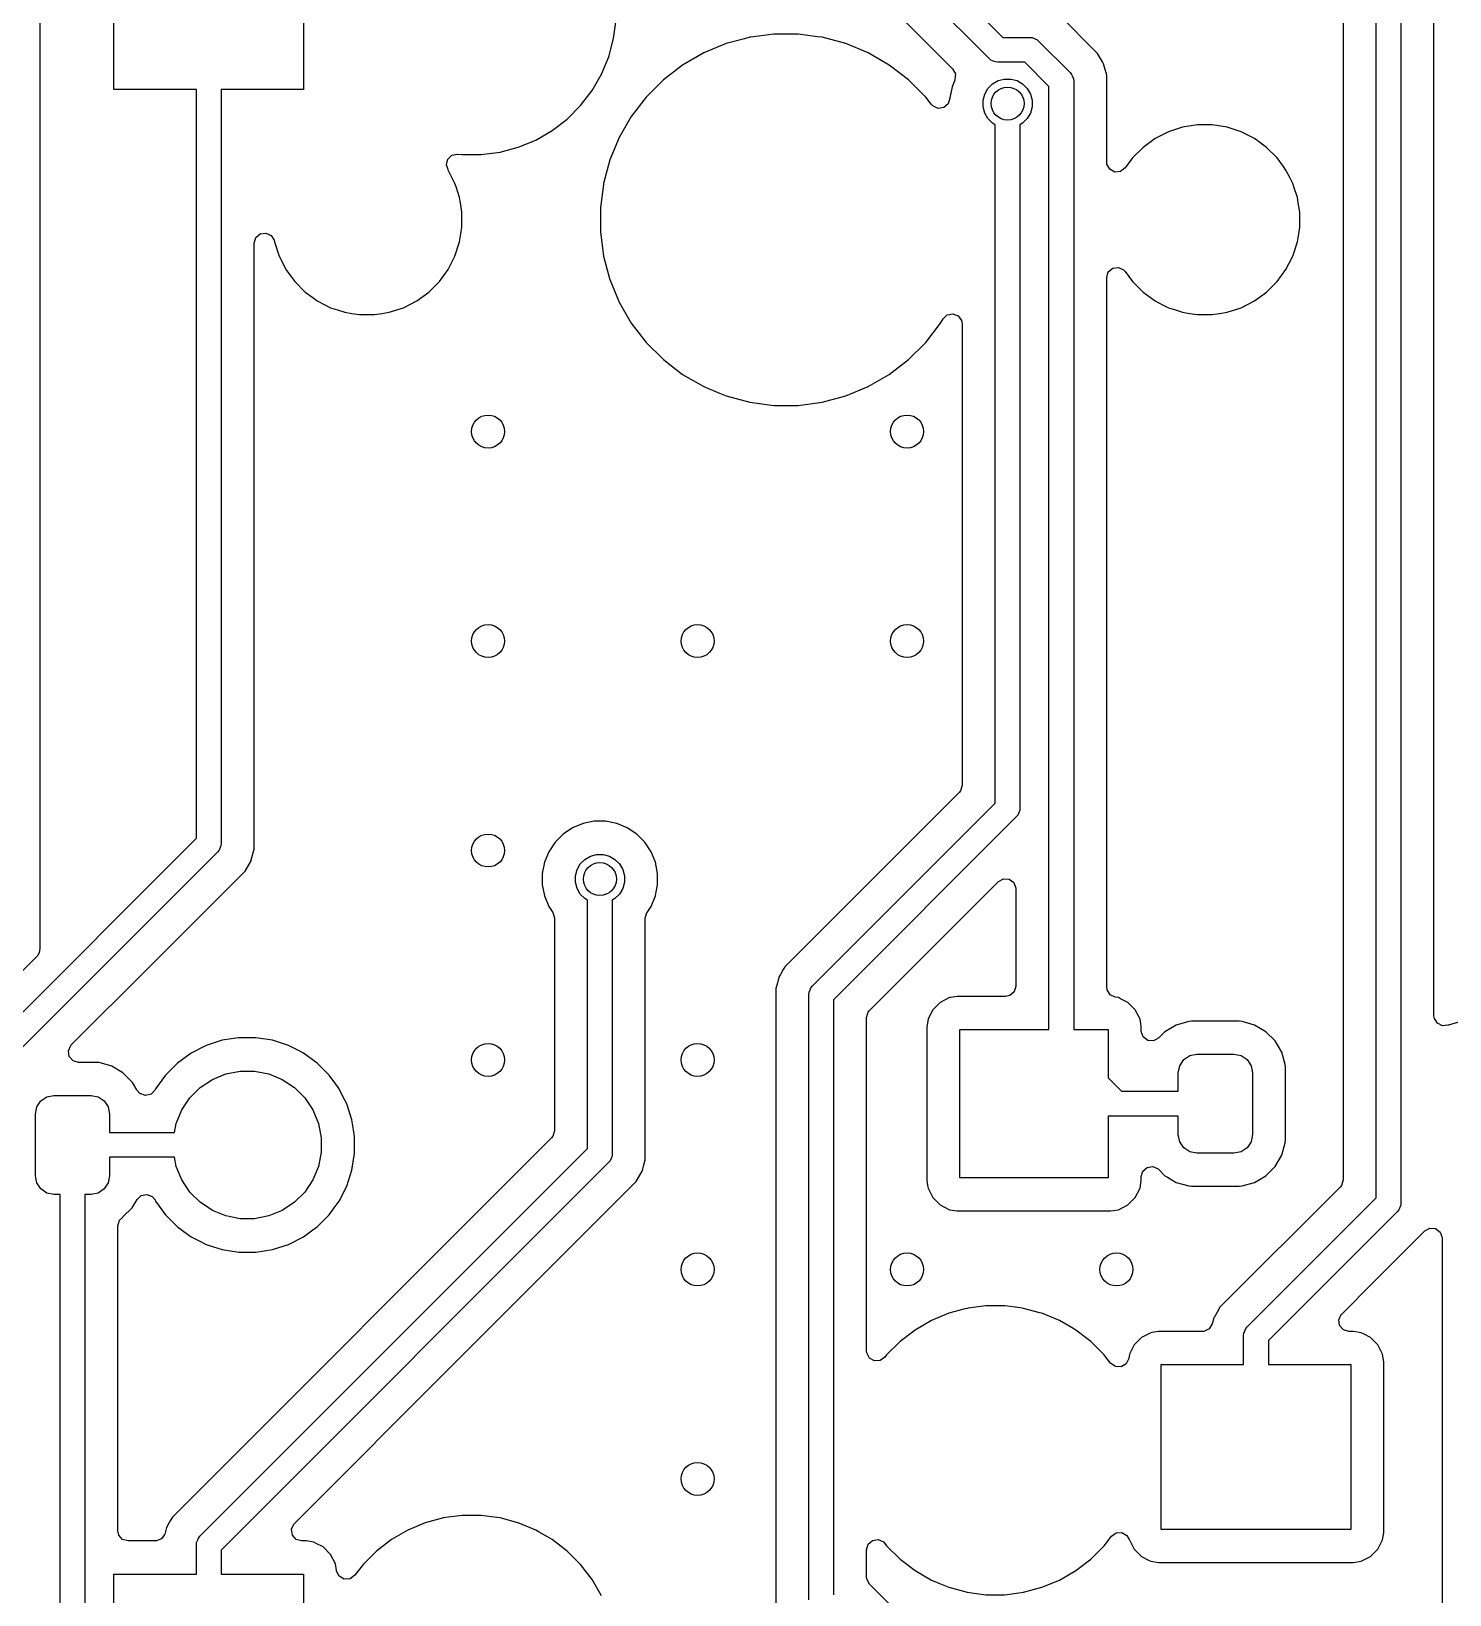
# Model space of a CAD drawing. Extents: x 2.6 to 14.2, y -9.4 to -3.8.
# Drawn here: x 3.365 to 4.042, y -7.186 to -6.439 of the extents above; entities that cross this region are included whole.
import ezdxf

# ---------------------------------------------------------------- set-up
doc = ezdxf.new("R2010")
doc.units = 0
doc.header["$MEASUREMENT"] = 0
doc.layers.add('BLACK', color=7, linetype='CONTINUOUS')

msp = doc.modelspace()

# ---------------------------------------------------------------- linework, layer by layer
at = {"layer": 'BLACK', "linetype": 'CONTINUOUS'}
for p, q in [((4.00725, -6.99631), (4.00725, -6.17582)), ((4.01906, -6.17582), (4.01906, -6.99876)), ((4.03483, -6.9094), (4.03483, -6.19078)), ((3.36921, -6.20961), (3.36921, -6.87735)), ((3.74669, -6.36008), (3.82903, -6.44241)), ((3.82241, -6.45249), (3.73661, -6.3667)), ((3.72344, -6.37583), (3.80499, -6.45738)), ((3.99148, -6.3879), (3.99148, -6.98776)), ((3.40457, -6.46725), (3.40457, -6.38851)), ((3.49512, -6.38851), (3.49512, -6.46725)), ((3.87423, -6.45004), (3.85517, -6.43098)), ((3.64317, -6.44293), (3.64435, -6.43397)), ((3.64083, -6.45165), (3.64317, -6.44293)), ((3.69689, -6.44537), (3.68616, -6.44982)), ((3.70563, -6.44303), (3.69689, -6.44537)), ((3.69689, -6.44537), (3.69689, -6.44537)), ((3.70811, -6.44237), (3.70563, -6.44303)), ((3.70866, -6.44229), (3.70811, -6.44237)), ((3.71963, -6.44085), (3.70866, -6.44229)), ((3.73124, -6.44085), (3.71963, -6.44085)), ((3.71963, -6.44085), (3.71963, -6.44085)), ((3.74045, -6.44206), (3.73124, -6.44085)), ((3.73124, -6.44085), (3.73124, -6.44085)), ((3.74276, -6.44237), (3.74045, -6.44206)), ((3.75397, -6.44537), (3.74276, -6.44237)), ((3.7647, -6.44982), (3.75397, -6.44537)), ((3.75397, -6.44537), (3.75397, -6.44537)), ((3.75397, -6.44537), (3.75397, -6.44537)), ((3.82903, -6.44241), (3.84186, -6.44241)), ((3.84186, -6.44241), (3.84301, -6.44253)), ((3.84301, -6.44253), (3.84386, -6.44288)), ((3.84386, -6.44288), (3.84514, -6.44341)), ((3.84514, -6.44341), (3.84603, -6.44414)), ((3.84603, -6.44414), (3.86107, -6.45917)), ((3.63738, -6.46), (3.64083, -6.45165)), ((3.6761, -6.45562), (3.66689, -6.46269)), ((3.68616, -6.44982), (3.6761, -6.45562)), ((3.68616, -6.44982), (3.68616, -6.44982)), ((3.76471, -6.44982), (3.7647, -6.44982)), ((3.77476, -6.45562), (3.76471, -6.44982)), ((3.78398, -6.46269), (3.77476, -6.45562)), ((3.8233, -6.45323), (3.82241, -6.45249)), ((3.82481, -6.45385), (3.8233, -6.45323)), ((3.82543, -6.45411), (3.82481, -6.45385)), ((3.82658, -6.45422), (3.82543, -6.45411)), ((3.83941, -6.45422), (3.82658, -6.45422)), ((3.85098, -6.4658), (3.83941, -6.45422)), ((3.8766, -6.45414), (3.87423, -6.45004)), ((3.87709, -6.45498), (3.8766, -6.45414)), ((3.87856, -6.4605), (3.87709, -6.45498)), ((3.63286, -6.46782), (3.63738, -6.46)), ((3.66689, -6.4627), (3.65868, -6.47091)), ((3.66689, -6.46269), (3.66689, -6.4627)), ((3.78398, -6.4627), (3.78398, -6.46269)), ((3.79219, -6.47091), (3.78398, -6.4627)), ((3.80602, -6.46277), (3.80471, -6.46593)), ((3.80499, -6.45738), (3.80631, -6.45979)), ((3.80605, -6.4627), (3.80602, -6.46277)), ((3.80612, -6.46254), (3.80605, -6.4627)), ((3.80631, -6.45979), (3.80612, -6.46254)), ((3.82404, -6.46461), (3.82671, -6.46306)), ((3.82671, -6.46306), (3.82969, -6.46227)), ((3.82969, -6.46227), (3.83277, -6.46227)), ((3.83277, -6.46227), (3.83575, -6.46306)), ((3.83575, -6.46306), (3.83842, -6.46461)), ((3.86107, -6.45917), (3.8618, -6.46007)), ((3.8618, -6.46007), (3.86223, -6.4611)), ((3.86223, -6.4611), (3.86268, -6.4622)), ((3.86268, -6.4622), (3.8628, -6.46335)), ((3.87856, -6.50188), (3.87856, -6.4605)), ((3.87856, -6.4605), (3.87856, -6.4605)), ((3.44394, -6.46725), (3.40457, -6.46725)), ((3.44394, -6.82466), (3.44394, -6.46725)), ((3.49512, -6.46725), (3.45575, -6.46725)), ((3.45575, -6.46725), (3.45575, -6.8271)), ((3.62736, -6.47499), (3.63286, -6.46782)), ((3.80471, -6.46593), (3.80365, -6.47126)), ((3.80471, -6.46593), (3.80471, -6.46593)), ((3.81952, -6.47243), (3.82032, -6.46946)), ((3.82032, -6.46946), (3.82186, -6.46679)), ((3.82186, -6.46679), (3.82404, -6.46461)), ((3.83842, -6.46461), (3.8406, -6.46679)), ((3.8406, -6.46679), (3.84214, -6.46946)), ((3.84214, -6.46946), (3.84294, -6.47243)), ((3.85098, -6.91598), (3.85098, -6.4658)), ((3.8628, -6.46335), (3.8628, -6.91598)), ((3.62097, -6.48138), (3.62736, -6.47499)), ((3.62736, -6.47499), (3.62736, -6.47499)), ((3.62736, -6.47499), (3.62736, -6.47499)), ((3.65868, -6.47091), (3.6516, -6.48012)), ((3.65868, -6.47091), (3.65868, -6.47091)), ((3.79427, -6.47361), (3.79219, -6.47091)), ((3.79219, -6.47091), (3.79219, -6.47091)), ((3.79219, -6.47091), (3.79219, -6.47091)), ((3.7949, -6.47444), (3.79427, -6.47361)), ((3.79557, -6.47515), (3.7949, -6.47444)), ((3.79808, -6.4763), (3.79557, -6.47515)), ((3.8008, -6.47591), (3.79808, -6.4763)), ((3.80288, -6.4741), (3.8008, -6.47591)), ((3.80365, -6.47146), (3.80288, -6.4741)), ((3.80365, -6.47126), (3.80365, -6.47146)), ((3.81952, -6.47552), (3.81952, -6.47243)), ((3.82032, -6.4785), (3.81952, -6.47552)), ((3.84294, -6.47552), (3.84214, -6.4785)), ((3.84294, -6.47243), (3.84294, -6.47552)), ((3.6138, -6.48688), (3.62097, -6.48138)), ((3.62097, -6.48138), (3.62097, -6.48138)), ((3.62097, -6.48138), (3.62097, -6.48138)), ((3.6516, -6.48012), (3.6458, -6.49018)), ((3.82186, -6.48117), (3.82032, -6.4785)), ((3.82404, -6.48335), (3.82186, -6.48117)), ((3.82533, -6.48409), (3.82404, -6.48335)), ((3.82533, -6.8079), (3.82533, -6.48409)), ((3.83842, -6.48335), (3.83714, -6.48409)), ((3.83714, -6.48409), (3.83714, -6.81035)), ((3.8406, -6.48117), (3.83842, -6.48335)), ((3.84214, -6.4785), (3.8406, -6.48117)), ((3.91483, -6.48527), (3.90805, -6.48748)), ((3.92187, -6.48416), (3.91483, -6.48527)), ((3.929, -6.48416), (3.92187, -6.48416)), ((3.92187, -6.48416), (3.92187, -6.48416)), ((3.93604, -6.48527), (3.929, -6.48416)), ((3.929, -6.48416), (3.929, -6.48416)), ((3.94282, -6.48748), (3.93604, -6.48527)), ((3.59763, -6.49485), (3.60598, -6.4914)), ((3.60598, -6.4914), (3.6138, -6.48688)), ((3.6458, -6.49018), (3.64135, -6.50091)), ((3.6458, -6.49018), (3.6458, -6.49018)), ((3.90169, -6.49071), (3.89593, -6.4949)), ((3.90805, -6.48748), (3.90169, -6.49071)), ((3.90805, -6.48748), (3.90805, -6.48748)), ((3.94665, -6.48943), (3.94282, -6.48748)), ((3.94282, -6.48748), (3.94282, -6.48748)), ((3.94917, -6.49071), (3.94665, -6.48943)), ((3.95494, -6.4949), (3.94917, -6.49071)), ((3.94917, -6.49071), (3.94917, -6.49071)), ((3.94917, -6.49071), (3.94917, -6.49071)), ((3.56394, -6.50053), (3.56591, -6.49862)), ((3.56591, -6.49862), (3.56861, -6.49807)), ((3.56861, -6.49807), (3.56882, -6.49809)), ((3.56882, -6.49809), (3.57092, -6.49837)), ((3.57092, -6.49837), (3.57092, -6.49837)), ((3.57092, -6.49837), (3.57995, -6.49837)), ((3.57995, -6.49837), (3.58891, -6.49719)), ((3.57995, -6.49837), (3.57995, -6.49837)), ((3.58891, -6.49719), (3.59763, -6.49485)), ((3.89088, -6.49995), (3.88739, -6.50475)), ((3.89593, -6.4949), (3.89088, -6.49994)), ((3.89088, -6.49994), (3.89088, -6.49995)), ((3.89593, -6.4949), (3.89593, -6.4949)), ((3.95998, -6.49994), (3.95494, -6.4949)), ((3.95494, -6.4949), (3.95494, -6.4949)), ((3.95998, -6.49995), (3.95998, -6.49994)), ((3.96292, -6.50399), (3.95998, -6.49995)), ((3.56332, -6.50321), (3.56394, -6.50053)), ((3.56413, -6.50551), (3.56332, -6.50321)), ((3.56407, -6.50555), (3.56413, -6.50551)), ((3.56417, -6.50571), (3.56407, -6.50555)), ((3.56548, -6.50828), (3.56417, -6.50571)), ((3.56417, -6.50571), (3.56417, -6.50571)), ((3.56417, -6.50571), (3.56417, -6.50571)), ((3.64135, -6.50091), (3.63835, -6.51213)), ((3.64135, -6.50091), (3.64135, -6.50091)), ((3.87869, -6.50298), (3.87856, -6.50188)), ((3.88004, -6.50538), (3.87869, -6.50298)), ((3.88248, -6.50666), (3.88004, -6.50538)), ((3.88522, -6.50643), (3.88248, -6.50666)), ((3.88739, -6.50475), (3.88522, -6.50643)), ((3.96417, -6.50571), (3.96292, -6.50399)), ((3.96613, -6.50955), (3.96417, -6.50571)), ((3.56741, -6.51207), (3.56548, -6.50828)), ((3.56797, -6.51378), (3.56741, -6.51207)), ((3.56741, -6.51207), (3.56741, -6.51207)), ((3.56961, -6.51885), (3.56797, -6.51378)), ((3.63827, -6.51268), (3.63683, -6.52365)), ((3.63835, -6.51213), (3.63827, -6.51268)), ((3.96741, -6.51207), (3.96613, -6.50955)), ((3.96797, -6.51378), (3.96741, -6.51207)), ((3.96741, -6.51207), (3.96741, -6.51207)), ((3.96961, -6.51885), (3.96797, -6.51378)), ((3.57002, -6.52144), (3.56961, -6.51885)), ((3.57073, -6.52589), (3.57002, -6.52144)), ((3.97002, -6.52144), (3.96961, -6.51885)), ((3.97073, -6.52589), (3.97002, -6.52144)), ((3.57073, -6.53302), (3.57073, -6.52589)), ((3.63683, -6.52365), (3.63683, -6.53526)), ((3.97073, -6.53302), (3.97073, -6.52589)), ((3.47229, -6.53797), (3.47437, -6.53617)), ((3.47437, -6.53617), (3.47709, -6.53578)), ((3.47709, -6.53578), (3.47959, -6.53692)), ((3.47959, -6.53692), (3.48108, -6.53923)), ((3.56961, -6.54006), (3.57023, -6.53617)), ((3.57023, -6.53617), (3.57073, -6.53302)), ((3.63683, -6.53526), (3.63802, -6.54426)), ((3.96961, -6.54006), (3.97023, -6.53617)), ((3.97023, -6.53617), (3.97073, -6.53302)), ((3.47152, -6.54061), (3.47229, -6.53797)), ((3.47152, -6.82996), (3.47152, -6.54061)), ((3.48108, -6.53923), (3.48122, -6.53985)), ((3.48122, -6.53985), (3.48125, -6.54006)), ((3.48125, -6.54006), (3.48346, -6.54684)), ((3.56741, -6.54684), (3.56961, -6.54006)), ((3.63802, -6.54426), (3.63835, -6.54678)), ((3.96741, -6.54684), (3.96961, -6.54006)), ((3.48346, -6.54684), (3.48346, -6.54684)), ((3.48346, -6.54684), (3.48566, -6.55116)), ((3.48566, -6.55116), (3.48666, -6.55313)), ((3.56417, -6.55319), (3.56741, -6.54684)), ((3.63835, -6.54678), (3.64123, -6.55752)), ((3.87934, -6.55439), (3.88142, -6.55259)), ((3.88142, -6.55259), (3.88414, -6.5522)), ((3.88414, -6.5522), (3.88664, -6.55334)), ((3.96417, -6.55319), (3.96741, -6.54684)), ((3.48666, -6.55313), (3.48669, -6.55319)), ((3.48669, -6.55319), (3.49088, -6.55896)), ((3.49088, -6.55896), (3.49088, -6.55896)), ((3.49088, -6.55896), (3.49593, -6.564)), ((3.55494, -6.564), (3.55998, -6.55896)), ((3.55998, -6.55896), (3.56417, -6.55319)), ((3.64123, -6.55752), (3.64135, -6.55799)), ((3.64135, -6.55799), (3.64135, -6.55799)), ((3.64135, -6.55799), (3.6458, -6.56872)), ((3.87856, -6.55703), (3.87934, -6.55439)), ((3.87856, -6.89573), (3.87856, -6.55703)), ((3.88664, -6.55334), (3.88739, -6.55416)), ((3.88739, -6.55416), (3.89088, -6.55896)), ((3.89088, -6.55896), (3.89088, -6.55896)), ((3.89088, -6.55896), (3.89593, -6.564)), ((3.95494, -6.564), (3.95998, -6.55896)), ((3.95998, -6.55896), (3.96417, -6.55319)), ((3.49593, -6.564), (3.49593, -6.564)), ((3.49593, -6.564), (3.49955, -6.56663)), ((3.49955, -6.56663), (3.50169, -6.56819)), ((3.54917, -6.56819), (3.55494, -6.564)), ((3.89593, -6.564), (3.89593, -6.564)), ((3.89593, -6.564), (3.89955, -6.56663)), ((3.89955, -6.56663), (3.90169, -6.56819)), ((3.94917, -6.56819), (3.95494, -6.564)), ((3.50169, -6.56819), (3.50527, -6.57002)), ((3.50527, -6.57002), (3.50805, -6.57143)), ((3.50805, -6.57143), (3.50805, -6.57143)), ((3.50805, -6.57143), (3.51137, -6.57251)), ((3.51137, -6.57251), (3.51483, -6.57363)), ((3.51483, -6.57363), (3.51809, -6.57415)), ((3.51809, -6.57415), (3.52187, -6.57475)), ((3.52187, -6.57475), (3.52187, -6.57475)), ((3.52187, -6.57475), (3.529, -6.57475)), ((3.529, -6.57475), (3.53241, -6.57421)), ((3.53241, -6.57421), (3.53604, -6.57363)), ((3.53604, -6.57363), (3.54282, -6.57143)), ((3.54282, -6.57143), (3.54917, -6.56819)), ((3.6458, -6.56872), (3.6458, -6.56872)), ((3.6458, -6.56872), (3.6516, -6.57878)), ((3.80045, -6.57673), (3.80244, -6.57483)), ((3.80244, -6.57483), (3.80514, -6.57431)), ((3.80514, -6.57431), (3.80769, -6.57533)), ((3.90169, -6.56819), (3.90527, -6.57002)), ((3.90527, -6.57002), (3.90805, -6.57143)), ((3.90805, -6.57143), (3.90805, -6.57143)), ((3.90805, -6.57143), (3.91137, -6.57251)), ((3.91137, -6.57251), (3.91483, -6.57363)), ((3.91483, -6.57363), (3.91809, -6.57415)), ((3.91809, -6.57415), (3.92187, -6.57475)), ((3.92187, -6.57475), (3.92187, -6.57475)), ((3.92187, -6.57475), (3.929, -6.57475)), ((3.929, -6.57475), (3.93241, -6.57421)), ((3.93241, -6.57421), (3.93604, -6.57363)), ((3.93604, -6.57363), (3.94282, -6.57143)), ((3.94282, -6.57143), (3.94917, -6.56819)), ((3.6516, -6.57878), (3.65868, -6.588)), ((3.79219, -6.588), (3.79926, -6.57878)), ((3.79926, -6.57878), (3.80045, -6.57673)), ((3.80769, -6.57533), (3.80929, -6.57757)), ((3.80929, -6.57757), (3.80956, -6.57917)), ((3.80956, -6.57917), (3.80956, -6.79935)), ((3.65868, -6.588), (3.65868, -6.588)), ((3.65868, -6.588), (3.66689, -6.59621)), ((3.78398, -6.59621), (3.79219, -6.588)), ((3.66689, -6.59621), (3.66689, -6.59621)), ((3.66689, -6.59621), (3.6761, -6.60328)), ((3.77476, -6.60328), (3.78398, -6.59621)), ((3.6761, -6.60328), (3.68616, -6.60909)), ((3.7647, -6.60909), (3.77476, -6.60328)), ((3.68616, -6.60909), (3.68616, -6.60909)), ((3.68616, -6.60909), (3.68616, -6.60909)), ((3.68616, -6.60909), (3.69369, -6.61221)), ((3.69369, -6.61221), (3.69616, -6.61323)), ((3.75397, -6.61353), (3.7647, -6.60909)), ((3.69616, -6.61323), (3.69689, -6.61353)), ((3.69689, -6.61353), (3.70811, -6.61654)), ((3.70811, -6.61654), (3.71963, -6.61806)), ((3.71963, -6.61806), (3.71963, -6.61806)), ((3.71963, -6.61806), (3.73124, -6.61806)), ((3.73124, -6.61806), (3.74276, -6.61654)), ((3.73124, -6.61806), (3.73124, -6.61806)), ((3.74276, -6.61654), (3.75397, -6.61353)), ((3.80813, -6.8028), (3.72491, -6.88602)), ((3.80878, -6.80199), (3.80813, -6.8028)), ((3.80956, -6.79935), (3.80878, -6.80199)), ((3.73808, -6.89515), (3.82533, -6.8079)), ((3.83614, -6.81363), (3.83541, -6.81453)), ((3.83676, -6.81213), (3.83614, -6.81363)), ((3.83702, -6.8115), (3.83676, -6.81213)), ((3.83714, -6.81035), (3.83702, -6.8115)), ((3.62353, -6.81972), (3.61901, -6.82274)), ((3.62855, -6.81764), (3.62353, -6.81972)), ((3.62353, -6.81972), (3.62353, -6.81972)), ((3.63388, -6.81658), (3.62855, -6.81764)), ((3.62855, -6.81764), (3.62855, -6.81764)), ((3.63931, -6.81658), (3.63388, -6.81658)), ((3.63388, -6.81658), (3.63388, -6.81658)), ((3.64464, -6.81764), (3.63931, -6.81658)), ((3.63931, -6.81658), (3.63931, -6.81658)), ((3.64966, -6.81972), (3.64464, -6.81764)), ((3.64464, -6.81764), (3.64464, -6.81764)), ((3.65417, -6.82274), (3.64966, -6.81972)), ((3.64966, -6.81972), (3.64966, -6.81972)), ((3.83541, -6.81453), (3.74816, -6.90177)), ((3.33027, -6.93832), (3.44394, -6.82466)), ((3.45551, -6.82856), (3.45475, -6.83038)), ((3.45563, -6.82825), (3.45551, -6.82856)), ((3.45575, -6.8271), (3.45563, -6.82825)), ((3.61517, -6.82658), (3.61215, -6.8311)), ((3.61901, -6.82274), (3.61517, -6.82658)), ((3.61517, -6.82658), (3.61517, -6.82658)), ((3.61901, -6.82274), (3.61901, -6.82274)), ((3.65802, -6.82658), (3.65417, -6.82274)), ((3.65417, -6.82274), (3.65417, -6.82274)), ((3.66103, -6.8311), (3.65802, -6.82658)), ((3.65802, -6.82658), (3.65802, -6.82658)), ((3.45402, -6.83128), (3.33689, -6.9484)), ((3.45475, -6.83038), (3.45402, -6.83128)), ((3.46719, -6.84041), (3.47004, -6.83547)), ((3.47004, -6.83547), (3.47018, -6.83493)), ((3.47018, -6.83493), (3.47152, -6.82996)), ((3.61008, -6.83612), (3.60902, -6.84145)), ((3.61215, -6.8311), (3.61008, -6.83612)), ((3.61008, -6.83612), (3.61008, -6.83612)), ((3.61215, -6.8311), (3.61215, -6.8311)), ((3.62722, -6.83697), (3.6294, -6.83479)), ((3.6294, -6.83479), (3.63207, -6.83325)), ((3.63207, -6.83325), (3.63505, -6.83245)), ((3.63505, -6.83245), (3.63814, -6.83245)), ((3.63814, -6.83245), (3.64111, -6.83325)), ((3.64111, -6.83325), (3.64378, -6.83479)), ((3.64378, -6.83479), (3.64596, -6.83697)), ((3.6631, -6.83608), (3.66103, -6.8311)), ((3.66103, -6.8311), (3.66103, -6.8311)), ((3.66311, -6.83612), (3.6631, -6.83608)), ((3.66417, -6.84145), (3.66311, -6.83612)), ((3.66311, -6.83612), (3.66311, -6.83612)), ((3.66311, -6.83612), (3.66311, -6.83612)), ((3.42135, -6.88625), (3.46719, -6.84041)), ((3.60902, -6.84145), (3.60902, -6.84145)), ((3.60902, -6.84145), (3.60902, -6.84688)), ((3.62488, -6.84262), (3.62568, -6.83964)), ((3.62488, -6.8457), (3.62488, -6.84262)), ((3.62568, -6.83964), (3.62722, -6.83697)), ((3.64596, -6.83697), (3.64751, -6.83964)), ((3.64751, -6.83964), (3.6483, -6.84262)), ((3.6483, -6.84262), (3.6483, -6.8457)), ((3.66417, -6.84688), (3.66417, -6.84145)), ((3.60902, -6.84688), (3.60902, -6.84688)), ((3.60902, -6.84688), (3.60902, -6.84688)), ((3.60902, -6.84688), (3.61008, -6.85221)), ((3.62568, -6.84868), (3.62488, -6.8457)), ((3.62722, -6.85135), (3.62568, -6.84868)), ((3.64751, -6.84868), (3.64596, -6.85135)), ((3.6483, -6.8457), (3.64751, -6.84868)), ((3.66311, -6.85221), (3.6635, -6.85028)), ((3.6635, -6.85028), (3.66417, -6.84688)), ((3.76536, -6.90687), (3.82688, -6.84535)), ((3.82688, -6.84535), (3.8293, -6.84403)), ((3.8293, -6.84403), (3.83204, -6.84423)), ((3.83204, -6.84423), (3.83424, -6.84588)), ((3.83424, -6.84588), (3.8352, -6.84845)), ((3.8352, -6.84845), (3.83522, -6.8488)), ((3.83522, -6.8488), (3.83522, -6.89533)), ((3.61008, -6.85221), (3.61008, -6.85221)), ((3.61008, -6.85221), (3.61215, -6.85722)), ((3.61215, -6.85722), (3.61215, -6.85722)), ((3.61215, -6.85722), (3.61215, -6.85722)), ((3.61215, -6.85722), (3.61409, -6.86012)), ((3.6294, -6.85353), (3.62722, -6.85135)), ((3.63069, -6.85427), (3.6294, -6.85353)), ((3.63069, -6.97287), (3.63069, -6.85427)), ((3.64378, -6.85353), (3.6425, -6.85427)), ((3.6425, -6.85427), (3.6425, -6.97531)), ((3.64596, -6.85135), (3.64378, -6.85353)), ((3.6591, -6.86012), (3.66103, -6.85722)), ((3.66103, -6.85722), (3.66311, -6.85221)), ((3.61409, -6.86012), (3.6141, -6.86013)), ((3.6141, -6.86013), (3.61492, -6.86276)), ((3.61492, -6.86276), (3.61492, -6.86285)), ((3.61492, -6.86285), (3.61492, -6.96432)), ((3.65827, -6.86285), (3.65904, -6.86021)), ((3.65827, -6.97817), (3.65827, -6.86285)), ((3.65904, -6.86021), (3.65909, -6.86013)), ((3.65909, -6.86013), (3.6591, -6.86012)), ((3.36822, -6.88064), (3.36748, -6.88153)), ((3.36883, -6.87916), (3.36822, -6.88064)), ((3.3691, -6.87851), (3.36883, -6.87916)), ((3.36921, -6.87735), (3.3691, -6.87851)), ((3.36748, -6.88153), (3.34593, -6.90308)), ((3.38422, -6.92337), (3.42135, -6.88625)), ((3.72417, -6.88731), (3.72297, -6.88938)), ((3.72491, -6.88602), (3.72417, -6.88731)), ((3.72491, -6.88602), (3.72491, -6.88602)), ((3.72133, -6.89367), (3.72058, -6.89647)), ((3.72206, -6.89096), (3.72133, -6.89367)), ((3.72276, -6.88974), (3.72206, -6.89096)), ((3.72206, -6.89096), (3.72206, -6.89096)), ((3.72297, -6.88938), (3.72276, -6.88974)), ((3.73735, -6.89605), (3.73808, -6.89515)), ((3.83522, -6.89533), (3.83444, -6.89797)), ((3.87874, -6.89703), (3.87856, -6.89573)), ((3.72058, -6.89647), (3.72058, -7.18541)), ((3.73635, -6.89933), (3.73646, -6.89817)), ((3.73635, -7.18827), (3.73635, -6.89933)), ((3.73646, -6.89817), (3.73694, -6.89703)), ((3.73694, -6.89703), (3.73735, -6.89605)), ((3.74816, -6.90177), (3.74816, -7.18582)), ((3.79905, -6.90306), (3.79551, -6.90659)), ((3.8035, -6.90079), (3.79905, -6.90306)), ((3.79905, -6.90306), (3.79905, -6.90306)), ((3.79905, -6.90306), (3.79905, -6.90306)), ((3.804, -6.90071), (3.8035, -6.90079)), ((3.80719, -6.90021), (3.804, -6.90071)), ((3.83033, -6.90021), (3.80719, -6.90021)), ((3.83236, -6.89977), (3.83033, -6.90021)), ((3.83444, -6.89797), (3.83236, -6.89977)), ((3.8802, -6.89937), (3.87874, -6.89703)), ((3.88268, -6.90055), (3.8802, -6.89937)), ((3.88423, -6.90079), (3.88268, -6.90055)), ((3.88522, -6.9013), (3.88423, -6.90079)), ((3.88868, -6.90306), (3.88522, -6.9013)), ((3.89221, -6.90659), (3.88868, -6.90306)), ((3.88868, -6.90306), (3.88868, -6.90306)), ((3.88868, -6.90306), (3.88868, -6.90306)), ((3.76393, -6.91033), (3.7647, -6.90769)), ((3.76393, -7.06942), (3.76393, -6.91033)), ((3.7647, -6.90769), (3.76536, -6.90687)), ((3.79497, -6.90765), (3.79325, -6.91104)), ((3.79551, -6.90659), (3.79497, -6.90765)), ((3.79551, -6.90659), (3.79551, -6.90659)), ((3.79551, -6.90659), (3.79551, -6.90659)), ((3.89448, -6.91104), (3.89221, -6.90659)), ((3.89221, -6.90659), (3.89221, -6.90659)), ((3.89221, -6.90659), (3.89221, -6.90659)), ((4.035, -6.91068), (4.03483, -6.9094)), ((4.03644, -6.91302), (4.035, -6.91068)), ((3.79325, -6.91104), (3.79266, -6.91474)), ((3.79266, -6.91474), (3.79266, -6.98808)), ((3.80843, -6.98684), (3.80843, -6.91598)), ((3.80843, -6.91598), (3.85098, -6.91598)), ((3.8628, -6.91598), (3.8793, -6.91598)), ((3.8793, -6.91598), (3.8793, -6.93912)), ((3.89502, -6.91447), (3.89448, -6.91104)), ((3.89506, -6.91474), (3.89502, -6.91447)), ((3.89506, -6.91659), (3.89506, -6.91474)), ((3.89508, -6.91694), (3.89506, -6.91659)), ((3.89604, -6.91951), (3.89508, -6.91694)), ((3.9064, -6.91703), (3.9034, -6.92004)), ((3.91176, -6.91387), (3.9064, -6.91703)), ((3.9064, -6.91703), (3.9064, -6.91703)), ((3.91774, -6.91213), (3.91176, -6.91387)), ((3.91176, -6.91387), (3.91176, -6.91387)), ((3.91913, -6.91202), (3.91774, -6.91213)), ((3.94182, -6.91202), (3.91913, -6.91202)), ((3.91913, -6.91202), (3.91913, -6.91202)), ((3.94322, -6.91213), (3.94182, -6.91202)), ((3.94919, -6.91387), (3.94322, -6.91213)), ((3.94322, -6.91213), (3.94322, -6.91213)), ((3.95455, -6.91703), (3.94919, -6.91387)), ((3.94919, -6.91387), (3.94919, -6.91387)), ((3.95895, -6.92143), (3.95455, -6.91703)), ((3.95455, -6.91703), (3.95455, -6.91703)), ((4.03892, -6.91422), (4.03644, -6.91302)), ((4.04138, -6.91391), (4.03892, -6.91422)), ((4.04139, -6.91395), (4.04138, -6.91391)), ((4.04162, -6.91388), (4.04139, -6.91395)), ((4.04165, -6.91388), (4.04162, -6.91388)), ((4.04168, -6.91387), (4.04165, -6.91388)), ((4.04766, -6.91213), (4.04168, -6.91387)), ((3.38284, -6.92613), (3.38399, -6.92363)), ((3.38399, -6.92363), (3.38422, -6.92337)), ((3.44862, -6.92364), (3.44144, -6.9273)), ((3.45628, -6.92115), (3.44862, -6.92364)), ((3.46385, -6.91996), (3.45628, -6.92115)), ((3.46424, -6.91989), (3.46385, -6.91996)), ((3.4723, -6.91989), (3.46424, -6.91989)), ((3.47339, -6.92007), (3.4723, -6.91989)), ((3.48026, -6.92115), (3.47339, -6.92007)), ((3.48793, -6.92364), (3.48026, -6.92115)), ((3.49237, -6.92591), (3.48793, -6.92364)), ((3.89824, -6.92116), (3.89604, -6.91951)), ((3.90098, -6.92136), (3.89824, -6.92116)), ((3.9034, -6.92004), (3.90098, -6.92136)), ((3.96007, -6.92334), (3.95895, -6.92143)), ((3.95895, -6.92143), (3.95895, -6.92143)), ((3.96211, -6.92679), (3.96007, -6.92334)), ((3.38324, -6.92885), (3.38284, -6.92613)), ((3.38504, -6.93093), (3.38324, -6.92885)), ((3.38768, -6.9317), (3.38504, -6.93093)), ((3.39615, -6.9317), (3.38768, -6.9317)), ((3.39755, -6.93181), (3.39615, -6.9317)), ((3.39615, -6.9317), (3.39615, -6.9317)), ((3.40352, -6.93355), (3.39755, -6.93181)), ((3.39755, -6.93181), (3.39755, -6.93181)), ((3.43492, -6.93204), (3.42922, -6.93774)), ((3.44144, -6.9273), (3.43492, -6.93204)), ((3.49511, -6.9273), (3.49237, -6.92591)), ((3.50163, -6.93204), (3.49511, -6.9273)), ((3.49511, -6.9273), (3.49511, -6.9273)), ((3.49511, -6.9273), (3.49511, -6.9273)), ((3.50733, -6.93774), (3.50163, -6.93204)), ((3.91276, -6.93665), (3.91343, -6.93326)), ((3.91343, -6.93326), (3.91535, -6.93038)), ((3.91535, -6.93038), (3.91823, -6.92846)), ((3.91823, -6.92846), (3.92162, -6.92779)), ((3.92162, -6.92779), (3.93933, -6.92779)), ((3.93933, -6.92779), (3.94272, -6.92846)), ((3.94272, -6.92846), (3.9456, -6.93038)), ((3.9456, -6.93038), (3.94752, -6.93326)), ((3.94752, -6.93326), (3.94819, -6.93665)), ((3.96385, -6.93276), (3.96211, -6.92679)), ((3.96396, -6.93416), (3.96385, -6.93276)), ((3.40888, -6.93672), (3.40352, -6.93355)), ((3.40352, -6.93355), (3.40352, -6.93355)), ((3.41328, -6.94112), (3.40888, -6.93672)), ((3.40888, -6.93672), (3.40888, -6.93672)), ((3.42922, -6.93774), (3.42448, -6.94426)), ((3.44579, -6.9437), (3.45157, -6.93985)), ((3.45157, -6.93985), (3.45799, -6.93719)), ((3.45799, -6.93719), (3.4648, -6.93583)), ((3.4648, -6.93583), (3.47174, -6.93583)), ((3.47174, -6.93583), (3.47856, -6.93719)), ((3.47856, -6.93719), (3.48497, -6.93985)), ((3.48497, -6.93985), (3.49075, -6.9437)), ((3.51048, -6.94208), (3.50733, -6.93774)), ((3.8793, -6.93912), (3.88568, -6.9455)), ((3.91276, -6.9455), (3.91276, -6.93665)), ((3.94819, -6.93665), (3.94819, -6.96617)), ((3.96396, -6.96866), (3.96396, -6.93416)), ((3.36969, -6.95007), (3.37256, -6.94815)), ((3.37256, -6.94815), (3.37595, -6.94747)), ((3.37595, -6.94747), (3.39367, -6.94747)), ((3.39367, -6.94747), (3.39706, -6.94815)), ((3.39706, -6.94815), (3.39993, -6.95007)), ((3.41337, -6.94127), (3.41328, -6.94112)), ((3.41328, -6.94112), (3.41328, -6.94112)), ((3.41544, -6.94477), (3.41337, -6.94127)), ((3.41564, -6.9451), (3.41544, -6.94477)), ((3.41702, -6.94661), (3.41564, -6.9451)), ((3.41963, -6.9475), (3.41702, -6.94661)), ((3.4223, -6.94683), (3.41963, -6.9475)), ((3.42419, -6.94483), (3.4223, -6.94683)), ((3.42448, -6.94426), (3.42419, -6.94483)), ((3.44088, -6.94862), (3.44579, -6.9437)), ((3.49075, -6.9437), (3.49566, -6.94862)), ((3.51206, -6.94426), (3.51048, -6.94208)), ((3.51377, -6.94762), (3.51206, -6.94426)), ((3.51572, -6.95144), (3.51377, -6.94762)), ((3.88568, -6.9455), (3.91276, -6.9455)), ((3.36709, -6.95633), (3.36776, -6.95294)), ((3.36776, -6.95294), (3.36969, -6.95007)), ((3.39993, -6.95007), (3.40185, -6.95294)), ((3.40185, -6.95294), (3.40252, -6.95633)), ((3.43436, -6.96081), (3.43702, -6.95439)), ((3.43702, -6.95439), (3.44088, -6.94862)), ((3.49566, -6.94862), (3.49952, -6.95439)), ((3.49952, -6.95439), (3.50218, -6.96081)), ((3.51672, -6.95452), (3.51572, -6.95144)), ((3.51572, -6.95144), (3.51572, -6.95144)), ((3.51572, -6.95144), (3.51572, -6.95144)), ((3.51821, -6.9591), (3.51672, -6.95452)), ((3.36709, -6.98586), (3.36709, -6.95633)), ((3.40252, -6.95633), (3.40252, -6.96519)), ((3.43349, -6.96519), (3.43436, -6.96081)), ((3.50218, -6.96081), (3.50353, -6.96762)), ((3.51897, -6.96392), (3.51821, -6.9591)), ((3.88323, -6.95731), (3.8793, -6.95731)), ((3.8793, -6.95731), (3.8793, -6.98684)), ((3.91276, -6.95731), (3.88323, -6.95731)), ((3.91276, -6.96617), (3.91276, -6.95731)), ((3.40252, -6.96519), (3.43349, -6.96519)), ((3.61349, -6.96777), (3.4325, -7.14876)), ((3.50353, -6.96762), (3.50353, -6.97457)), ((3.51947, -6.96706), (3.51897, -6.96392)), ((3.51947, -6.97512), (3.51947, -6.96706)), ((3.61415, -6.96695), (3.61349, -6.96777)), ((3.61492, -6.96432), (3.61415, -6.96695)), ((3.91343, -6.96956), (3.91276, -6.96617)), ((3.91535, -6.97244), (3.91343, -6.96956)), ((3.94752, -6.96956), (3.9456, -6.97244)), ((3.94819, -6.96617), (3.94752, -6.96956)), ((3.96211, -6.97603), (3.96385, -6.97006)), ((3.96385, -6.97006), (3.96396, -6.96866)), ((3.42713, -6.977), (3.40252, -6.977)), ((3.40252, -6.977), (3.40252, -6.98586)), ((3.43349, -6.977), (3.42713, -6.977)), ((3.43436, -6.98138), (3.43349, -6.977)), ((3.44567, -7.15789), (3.63069, -6.97287)), ((3.50353, -6.97457), (3.50218, -6.98138)), ((3.51821, -6.98308), (3.51947, -6.97512)), ((3.64212, -6.97711), (3.6415, -6.9786)), ((3.64239, -6.97647), (3.64212, -6.97711)), ((3.6425, -6.97531), (3.64239, -6.97647)), ((3.91823, -6.97436), (3.91535, -6.97244)), ((3.92162, -6.97503), (3.91823, -6.97436)), ((3.93933, -6.97503), (3.92162, -6.97503)), ((3.94272, -6.97436), (3.93933, -6.97503)), ((3.9456, -6.97244), (3.94272, -6.97436)), ((3.95895, -6.98139), (3.96211, -6.97603)), ((3.43702, -6.9878), (3.43436, -6.98138)), ((3.64077, -6.97949), (3.45575, -7.16451)), ((3.50218, -6.98138), (3.49952, -6.9878)), ((3.51572, -6.99075), (3.51821, -6.98308)), ((3.6415, -6.9786), (3.64077, -6.97949)), ((3.65394, -6.98862), (3.65679, -6.98368)), ((3.65679, -6.98368), (3.65706, -6.98266)), ((3.65706, -6.98266), (3.65712, -6.98245)), ((3.65712, -6.98245), (3.65745, -6.98124)), ((3.65745, -6.98124), (3.65827, -6.97817)), ((3.89506, -6.98623), (3.89584, -6.98359)), ((3.89584, -6.98359), (3.89792, -6.98179)), ((3.89792, -6.98179), (3.90064, -6.9814)), ((3.90064, -6.9814), (3.90314, -6.98254)), ((3.90314, -6.98254), (3.9034, -6.98278)), ((3.9034, -6.98278), (3.9064, -6.98579)), ((3.95455, -6.98579), (3.95895, -6.98139)), ((3.36776, -6.98925), (3.36709, -6.98586)), ((3.36969, -6.99212), (3.36776, -6.98925)), ((3.37256, -6.99404), (3.36969, -6.99212)), ((3.39993, -6.99212), (3.39706, -6.99404)), ((3.40185, -6.98925), (3.39993, -6.99212)), ((3.40252, -6.98586), (3.40185, -6.98925)), ((3.44088, -6.99357), (3.43702, -6.9878)), ((3.49952, -6.9878), (3.49566, -6.99357)), ((3.51206, -6.99793), (3.51572, -6.99075)), ((3.56789, -7.07467), (3.65394, -6.98862)), ((3.79266, -6.98808), (3.79305, -6.99053)), ((3.79305, -6.99053), (3.79325, -6.99178)), ((3.79325, -6.99178), (3.79551, -6.99623)), ((3.8793, -6.98684), (3.80843, -6.98684)), ((3.89221, -6.99623), (3.89448, -6.99178)), ((3.89448, -6.99178), (3.89506, -6.98808)), ((3.89448, -6.99178), (3.89448, -6.99178)), ((3.89448, -6.99178), (3.89448, -6.99178)), ((3.89506, -6.98808), (3.89506, -6.98623)), ((3.9064, -6.98579), (3.9064, -6.98579)), ((3.9064, -6.98579), (3.90761, -6.9865)), ((3.90761, -6.9865), (3.91176, -6.98895)), ((3.91176, -6.98895), (3.91774, -6.99069)), ((3.91774, -6.99069), (3.91913, -6.9908)), ((3.91913, -6.9908), (3.94182, -6.9908)), ((3.99005, -6.99121), (3.9325, -7.04876)), ((3.94182, -6.9908), (3.94322, -6.99069)), ((3.94322, -6.99069), (3.94919, -6.98895)), ((3.94919, -6.98895), (3.95455, -6.98579)), ((3.99071, -6.9904), (3.99005, -6.99121)), ((3.99148, -6.98776), (3.99071, -6.9904)), ((3.37595, -6.99472), (3.37256, -6.99404)), ((3.3789, -6.99472), (3.37595, -6.99472)), ((3.3789, -8.06355), (3.3789, -6.99472)), ((3.39367, -6.99472), (3.39071, -6.99472)), ((3.39071, -6.99472), (3.39071, -8.0611)), ((3.39706, -6.99404), (3.39367, -6.99472)), ((3.41328, -7.00107), (3.41564, -6.99709)), ((3.41564, -6.99709), (3.41765, -6.99521)), ((3.41765, -6.99521), (3.42035, -6.99472)), ((3.42035, -6.99472), (3.4229, -6.99576)), ((3.4229, -6.99576), (3.42419, -6.99735)), ((3.42419, -6.99735), (3.42448, -6.99793)), ((3.42448, -6.99793), (3.42922, -7.00445)), ((3.44579, -6.99848), (3.44088, -6.99357)), ((3.45157, -7.00234), (3.44579, -6.99848)), ((3.49075, -6.99848), (3.48497, -7.00234)), ((3.49566, -6.99357), (3.49075, -6.99848)), ((3.5098, -7.00105), (3.51206, -6.99793)), ((3.79551, -6.99623), (3.79551, -6.99623)), ((3.79551, -6.99623), (3.79551, -6.99623)), ((3.79551, -6.99623), (3.79905, -6.99976)), ((3.79905, -6.99976), (3.79905, -6.99976)), ((3.79905, -6.99976), (3.79905, -6.99976)), ((3.79905, -6.99976), (3.8032, -7.00187)), ((3.88423, -7.00203), (3.88868, -6.99976)), ((3.88868, -6.99976), (3.89221, -6.99623)), ((3.94567, -7.05789), (4.00725, -6.99631)), ((4.01886, -7.00011), (4.01806, -7.00204)), ((4.01895, -6.99991), (4.01886, -7.00011)), ((4.01906, -6.99876), (4.01895, -6.99991)), ((3.40648, -7.00967), (3.40726, -7.00703)), ((3.40726, -7.00703), (3.40866, -7.00569)), ((3.40864, -7.00566), (3.40888, -7.00547)), ((3.40866, -7.00569), (3.40864, -7.00566)), ((3.40888, -7.00547), (3.41328, -7.00107)), ((3.40888, -7.00547), (3.40888, -7.00547)), ((3.40888, -7.00547), (3.40888, -7.00547)), ((3.40888, -7.00547), (3.40888, -7.00547)), ((3.42922, -7.00445), (3.43492, -7.01015)), ((3.45799, -7.005), (3.45157, -7.00234)), ((3.4648, -7.00636), (3.45799, -7.005)), ((3.47174, -7.00636), (3.4648, -7.00636)), ((3.47856, -7.005), (3.47174, -7.00636)), ((3.48497, -7.00234), (3.47856, -7.005)), ((3.50163, -7.01015), (3.50733, -7.00445)), ((3.50733, -7.00445), (3.5098, -7.00105)), ((3.50733, -7.00445), (3.50733, -7.00445)), ((3.50733, -7.00445), (3.50733, -7.00445)), ((3.8032, -7.00187), (3.8035, -7.00203)), ((3.8035, -7.00203), (3.80719, -7.00261)), ((3.80719, -7.00261), (3.80719, -7.00261)), ((3.80719, -7.00261), (3.88054, -7.00261)), ((3.88054, -7.00261), (3.88423, -7.00203)), ((4.01733, -7.00293), (3.95575, -7.06451)), ((4.01806, -7.00204), (4.01733, -7.00293)), ((3.40648, -7.15526), (3.40648, -7.00967)), ((3.43492, -7.01015), (3.43969, -7.01361)), ((3.43969, -7.01361), (3.44144, -7.01489)), ((3.44144, -7.01489), (3.44553, -7.01697)), ((3.48793, -7.01854), (3.49511, -7.01489)), ((3.49511, -7.01489), (3.49962, -7.01161)), ((3.49962, -7.01161), (3.50163, -7.01015)), ((3.50163, -7.01015), (3.50163, -7.01015)), ((3.50163, -7.01015), (3.50163, -7.01015)), ((4.00586, -7.0367), (4.03039, -7.01217)), ((4.03039, -7.01217), (4.0328, -7.01085)), ((4.0328, -7.01085), (4.03555, -7.01105)), ((4.03555, -7.01105), (4.03775, -7.0127)), ((4.03775, -7.0127), (4.03871, -7.01527)), ((4.03871, -7.01527), (4.03872, -7.01562)), ((3.44553, -7.01697), (3.44862, -7.01854)), ((3.44862, -7.01854), (3.44862, -7.01854)), ((3.44862, -7.01854), (3.44862, -7.01854)), ((3.44862, -7.01854), (3.45204, -7.01966)), ((3.45204, -7.01966), (3.45628, -7.02103)), ((3.45628, -7.02103), (3.46026, -7.02166)), ((3.46026, -7.02166), (3.46424, -7.0223)), ((3.46424, -7.0223), (3.46424, -7.0223)), ((3.46424, -7.0223), (3.4723, -7.0223)), ((3.4723, -7.0223), (3.48026, -7.02103)), ((3.4723, -7.0223), (3.4723, -7.0223)), ((3.48026, -7.02103), (3.48793, -7.01854)), ((4.03872, -7.01562), (4.03872, -7.88956)), ((3.99075, -7.05181), (4.00586, -7.0367)), ((3.80323, -7.05146), (3.79489, -7.05492)), ((3.81031, -7.04956), (3.80323, -7.05146)), ((3.81196, -7.04912), (3.81031, -7.04956)), ((3.81239, -7.04906), (3.81196, -7.04912)), ((3.82092, -7.04794), (3.81239, -7.04906)), ((3.82995, -7.04794), (3.82092, -7.04794)), ((3.82092, -7.04794), (3.82092, -7.04794)), ((3.83741, -7.04892), (3.82995, -7.04794)), ((3.82995, -7.04794), (3.82995, -7.04794)), ((3.83891, -7.04912), (3.83741, -7.04892)), ((3.84665, -7.05119), (3.83891, -7.04912)), ((3.84763, -7.05146), (3.84665, -7.05119)), ((3.85598, -7.05492), (3.84763, -7.05146)), ((3.93174, -7.05008), (3.92982, -7.05339)), ((3.9325, -7.04876), (3.93174, -7.05008)), ((3.9325, -7.04876), (3.9325, -7.04876)), ((3.98937, -7.05457), (3.99051, -7.05207)), ((3.99051, -7.05207), (3.99075, -7.05181)), ((3.78706, -7.05943), (3.7799, -7.06493)), ((3.79489, -7.05492), (3.78706, -7.05943)), ((3.79489, -7.05492), (3.79489, -7.05492)), ((3.85901, -7.05666), (3.85598, -7.05492)), ((3.85598, -7.05492), (3.85598, -7.05492)), ((3.86292, -7.05892), (3.85901, -7.05666)), ((3.8638, -7.05943), (3.86292, -7.05892)), ((3.87097, -7.06493), (3.8638, -7.05943)), ((3.90333, -7.06015), (3.90024, -7.06063)), ((3.92417, -7.06015), (3.90333, -7.06015)), ((3.92498, -7.06008), (3.92417, -7.06015)), ((3.92746, -7.05888), (3.92498, -7.06008)), ((3.92889, -7.05653), (3.92746, -7.05888)), ((3.92965, -7.0537), (3.92889, -7.05653)), ((3.92982, -7.05339), (3.92965, -7.0537)), ((3.92965, -7.0537), (3.92965, -7.0537)), ((3.92982, -7.05339), (3.92982, -7.05339)), ((3.94405, -7.06091), (3.94452, -7.05977)), ((3.94452, -7.05977), (3.94493, -7.05879)), ((3.94493, -7.05879), (3.94567, -7.05789)), ((3.98976, -7.05729), (3.98937, -7.05457)), ((3.99156, -7.05937), (3.98976, -7.05729)), ((3.9942, -7.06015), (3.99156, -7.05937)), ((3.99636, -7.06015), (3.9942, -7.06015)), ((4.00005, -7.06073), (3.99636, -7.06015)), ((3.99636, -7.06015), (3.99636, -7.06015)), ((3.7799, -7.06493), (3.77351, -7.07132)), ((3.87736, -7.07132), (3.87097, -7.06493)), ((3.87097, -7.06493), (3.87097, -7.06493)), ((3.89165, -7.06653), (3.88938, -7.07098)), ((3.89518, -7.063), (3.89165, -7.06653)), ((3.89165, -7.06653), (3.89165, -7.06653)), ((3.89963, -7.06073), (3.89518, -7.063)), ((3.89518, -7.063), (3.89518, -7.063)), ((3.89518, -7.063), (3.89518, -7.063)), ((3.90024, -7.06063), (3.89963, -7.06073)), ((3.94394, -7.06207), (3.94405, -7.06091)), ((3.94394, -7.07591), (3.94394, -7.06207)), ((3.95575, -7.06451), (3.95575, -7.07591)), ((4.00148, -7.06146), (4.00005, -7.06073)), ((4.0045, -7.063), (4.00148, -7.06146)), ((4.00803, -7.06653), (4.0045, -7.063)), ((4.0045, -7.063), (4.0045, -7.063)), ((4.0045, -7.063), (4.0045, -7.063)), ((4.0103, -7.07098), (4.00803, -7.06653)), ((4.00803, -7.06653), (4.00803, -7.06653)), ((4.00803, -7.06653), (4.00803, -7.06653)), ((3.49075, -7.15181), (3.56789, -7.07467)), ((3.76403, -7.0704), (3.76393, -7.06942)), ((3.76532, -7.07283), (3.76403, -7.0704)), ((3.76772, -7.07418), (3.76532, -7.07283)), ((3.77046, -7.07402), (3.76772, -7.07418)), ((3.77268, -7.07239), (3.77046, -7.07402)), ((3.77351, -7.07132), (3.77268, -7.07239)), ((3.87818, -7.07239), (3.87736, -7.07132)), ((3.87736, -7.07132), (3.87736, -7.07132)), ((3.87736, -7.07132), (3.87736, -7.07132)), ((3.88036, -7.07524), (3.87818, -7.07239)), ((3.88906, -7.07303), (3.88788, -7.07551)), ((3.88938, -7.07098), (3.88906, -7.07303)), ((3.88938, -7.07098), (3.88938, -7.07098)), ((4.01089, -7.07467), (4.0103, -7.07098)), ((4.01089, -7.15589), (4.01089, -7.07467)), ((3.8805, -7.07541), (3.88036, -7.07524)), ((3.8828, -7.07693), (3.8805, -7.07541)), ((3.88555, -7.07697), (3.8828, -7.07693)), ((3.88788, -7.07551), (3.88555, -7.07697)), ((3.90457, -7.15465), (3.90457, -7.07591)), ((3.90457, -7.07591), (3.94394, -7.07591)), ((3.95575, -7.07591), (3.99512, -7.07591)), ((3.99512, -7.07591), (3.99512, -7.15465)), ((3.4325, -7.14876), (3.43147, -7.15054)), ((3.4325, -7.14876), (3.4325, -7.14876)), ((3.56196, -7.14912), (3.55843, -7.15006)), ((3.56305, -7.14898), (3.56196, -7.14912)), ((3.57092, -7.14794), (3.56305, -7.14898)), ((3.57995, -7.14794), (3.57092, -7.14794)), ((3.57092, -7.14794), (3.57092, -7.14794)), ((3.58741, -7.14892), (3.57995, -7.14794)), ((3.57995, -7.14794), (3.57995, -7.14794)), ((3.58891, -7.14912), (3.58741, -7.14892)), ((3.59744, -7.15141), (3.58891, -7.14912)), ((3.40692, -7.15729), (3.40648, -7.15526)), ((3.42871, -7.15707), (3.42803, -7.15794)), ((3.42881, -7.15681), (3.42871, -7.15707)), ((3.42965, -7.1537), (3.42881, -7.15681)), ((3.4308, -7.15171), (3.42965, -7.1537)), ((3.43147, -7.15054), (3.4308, -7.15171)), ((3.48937, -7.15457), (3.49051, -7.15207)), ((3.48976, -7.15729), (3.48937, -7.15457)), ((3.49051, -7.15207), (3.49075, -7.15181)), ((3.54489, -7.15492), (3.53706, -7.15943)), ((3.55323, -7.15146), (3.54489, -7.15492)), ((3.54489, -7.15492), (3.54489, -7.15492)), ((3.55843, -7.15006), (3.55323, -7.15146)), ((3.59763, -7.15146), (3.59744, -7.15141)), ((3.60598, -7.15492), (3.59763, -7.15146)), ((3.60768, -7.15589), (3.60598, -7.15492)), ((3.60598, -7.15492), (3.60598, -7.15492)), ((3.61266, -7.15877), (3.60768, -7.15589)), ((3.8808, -7.15791), (3.88302, -7.15629)), ((3.88302, -7.15629), (3.88577, -7.15613)), ((3.88577, -7.15613), (3.88817, -7.15747)), ((3.99512, -7.15465), (3.90457, -7.15465)), ((4.0103, -7.15959), (4.01082, -7.15629)), ((4.01082, -7.15629), (4.01089, -7.15589)), ((3.40872, -7.15937), (3.40692, -7.15729)), ((3.41136, -7.16015), (3.40872, -7.15937)), ((3.42417, -7.16015), (3.41136, -7.16015)), ((3.42437, -7.16013), (3.42417, -7.16015)), ((3.42441, -7.16014), (3.42437, -7.16013)), ((3.42446, -7.16012), (3.42441, -7.16014)), ((3.42498, -7.16008), (3.42446, -7.16012)), ((3.42597, -7.1596), (3.42498, -7.16008)), ((3.42701, -7.15924), (3.42597, -7.1596)), ((3.42719, -7.15901), (3.42701, -7.15924)), ((3.42746, -7.15888), (3.42719, -7.15901)), ((3.42803, -7.15794), (3.42746, -7.15888)), ((3.44394, -7.16207), (3.44405, -7.16091)), ((3.44394, -7.17591), (3.44394, -7.16207)), ((3.44405, -7.16091), (3.44459, -7.15961)), ((3.44459, -7.15961), (3.44493, -7.15879)), ((3.44493, -7.15879), (3.44567, -7.15789)), ((3.45575, -7.16451), (3.45575, -7.17591)), ((3.49156, -7.15937), (3.48976, -7.15729)), ((3.4942, -7.16015), (3.49156, -7.15937)), ((3.49636, -7.16015), (3.4942, -7.16015)), ((3.50005, -7.16073), (3.49636, -7.16015)), ((3.49636, -7.16015), (3.49636, -7.16015)), ((3.50114, -7.16128), (3.50005, -7.16073)), ((3.5045, -7.163), (3.50114, -7.16128)), ((3.50803, -7.16653), (3.5045, -7.163)), ((3.5045, -7.163), (3.5045, -7.163)), ((3.5045, -7.163), (3.5045, -7.163)), ((3.53706, -7.15943), (3.5299, -7.16493)), ((3.6138, -7.15943), (3.61266, -7.15877)), ((3.62097, -7.16493), (3.6138, -7.15943)), ((3.76393, -7.1643), (3.7647, -7.16166)), ((3.76393, -7.17727), (3.76393, -7.1643)), ((3.7647, -7.16166), (3.76678, -7.15985)), ((3.76678, -7.15985), (3.76951, -7.15946)), ((3.76951, -7.15946), (3.77201, -7.16061)), ((3.77201, -7.16061), (3.77268, -7.16132)), ((3.77268, -7.16132), (3.77351, -7.1624)), ((3.77351, -7.1624), (3.77351, -7.1624)), ((3.77351, -7.1624), (3.77351, -7.1624)), ((3.77351, -7.1624), (3.77989, -7.16878)), ((3.87097, -7.16878), (3.87736, -7.1624)), ((3.87736, -7.1624), (3.8808, -7.15791)), ((3.87736, -7.1624), (3.87736, -7.1624)), ((3.88817, -7.15747), (3.88932, -7.15938)), ((3.88932, -7.15938), (3.88938, -7.15959)), ((3.88938, -7.15959), (3.88938, -7.15959)), ((3.88938, -7.15959), (3.88938, -7.15959)), ((3.88938, -7.15959), (3.89165, -7.16404)), ((3.89165, -7.16404), (3.89165, -7.16404)), ((3.89165, -7.16404), (3.89165, -7.16404)), ((3.89165, -7.16404), (3.89518, -7.16757)), ((4.0045, -7.16757), (4.00803, -7.16404)), ((4.00803, -7.16404), (4.0103, -7.15959)), ((4.0103, -7.15959), (4.0103, -7.15959)), ((4.0103, -7.15959), (4.0103, -7.15959)), ((3.5103, -7.17098), (3.50803, -7.16653)), ((3.50803, -7.16653), (3.50803, -7.16653)), ((3.50803, -7.16653), (3.50803, -7.16653)), ((3.51083, -7.17431), (3.5103, -7.17098)), ((3.52351, -7.17132), (3.51952, -7.17651)), ((3.5299, -7.16493), (3.52351, -7.17132)), ((3.52351, -7.17132), (3.52351, -7.17132)), ((3.62736, -7.17132), (3.62097, -7.16493)), ((3.62097, -7.16493), (3.62097, -7.16493)), ((3.62844, -7.17274), (3.62736, -7.17132)), ((3.62736, -7.17132), (3.62736, -7.17132)), ((3.62736, -7.17132), (3.62736, -7.17132)), ((3.77989, -7.16878), (3.7799, -7.16878)), ((3.7799, -7.16878), (3.7799, -7.16878)), ((3.7799, -7.16878), (3.78058, -7.16931)), ((3.78058, -7.16931), (3.78706, -7.17428)), ((3.8638, -7.17428), (3.87097, -7.16878)), ((3.87097, -7.16878), (3.87097, -7.16878)), ((3.87097, -7.16878), (3.87097, -7.16878)), ((3.89518, -7.16757), (3.89518, -7.16757)), ((3.89518, -7.16757), (3.89518, -7.16757)), ((3.89518, -7.16757), (3.89884, -7.16943)), ((3.89884, -7.16943), (3.89963, -7.16984)), ((3.89963, -7.16984), (3.90333, -7.17042)), ((3.90333, -7.17042), (3.90333, -7.17042)), ((3.90333, -7.17042), (3.99636, -7.17042)), ((3.99636, -7.17042), (4.00005, -7.16984)), ((4.00005, -7.16984), (4.0045, -7.16757)), ((3.40457, -7.25465), (3.40457, -7.17591)), ((3.40457, -7.17591), (3.44394, -7.17591)), ((3.45575, -7.17591), (3.49512, -7.17591)), ((3.49512, -7.17591), (3.49512, -7.25465)), ((3.51087, -7.17452), (3.51083, -7.17431)), ((3.51216, -7.17695), (3.51087, -7.17452)), ((3.51455, -7.1783), (3.51216, -7.17695)), ((3.5173, -7.17814), (3.51455, -7.1783)), ((3.51952, -7.17651), (3.5173, -7.17814)), ((3.63286, -7.17849), (3.62844, -7.17274)), ((3.63738, -7.18631), (3.63286, -7.17849)), ((3.63286, -7.17849), (3.63286, -7.17849)), ((3.63286, -7.17849), (3.63286, -7.17849)), ((3.76404, -7.17831), (3.76393, -7.17727)), ((3.76536, -7.18072), (3.76404, -7.17831)), ((3.78706, -7.17428), (3.78706, -7.17428)), ((3.78706, -7.17428), (3.78706, -7.17428)), ((3.78706, -7.17428), (3.79489, -7.1788)), ((3.79489, -7.1788), (3.79489, -7.1788)), ((3.79489, -7.1788), (3.79489, -7.1788)), ((3.79489, -7.1788), (3.79848, -7.18029)), ((3.84763, -7.18226), (3.85598, -7.1788)), ((3.85598, -7.1788), (3.8638, -7.17428)), ((3.72058, -7.18541), (3.72058, -7.19112)), ((3.84633, -7.26169), (3.76536, -7.18072)), ((3.79848, -7.18029), (3.80323, -7.18226)), ((3.80323, -7.18226), (3.81196, -7.1846)), ((3.81196, -7.1846), (3.82092, -7.18578)), ((3.82092, -7.18578), (3.82092, -7.18578)), ((3.82092, -7.18578), (3.82995, -7.18578)), ((3.82995, -7.18578), (3.83891, -7.1846)), ((3.82995, -7.18578), (3.82995, -7.18578)), ((3.83891, -7.1846), (3.84763, -7.18226))]:
    msp.add_line(p, q, dxfattribs=at)
at = {"layer": 'BLACK'}
for centre in [(3.83123, -6.47398), (3.58323, -6.63054), (3.78323, -6.63054), (3.58323, -6.73054), (3.68323, -6.73054), (3.78323, -6.73054), (3.58323, -6.83054), (3.63659, -6.84416), (3.58323, -6.93054), (3.68323, -6.93054), (3.68323, -7.03054), (3.78323, -7.03054), (3.88323, -7.03054), (3.68323, -7.13054)]:
    msp.add_circle(centre, 0.00787, dxfattribs=at)

doc.saveas('drawing.dxf')
